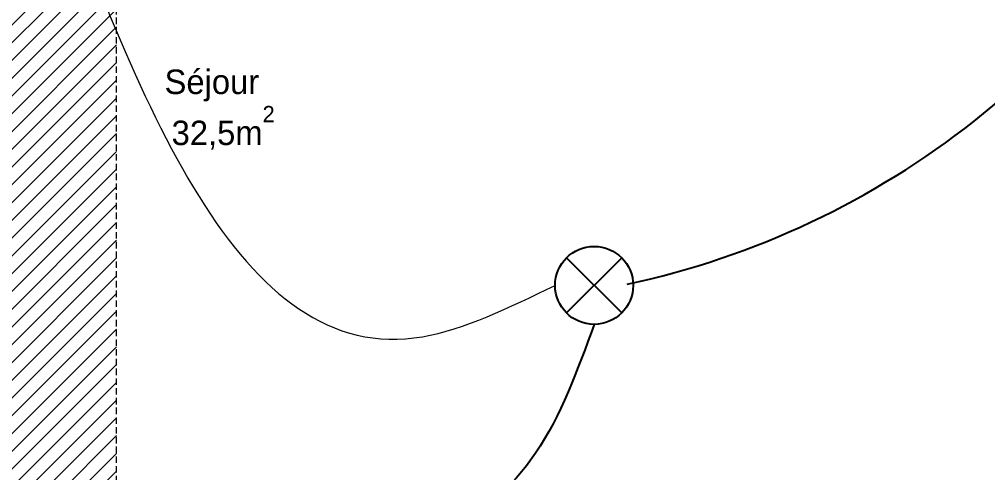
# Model space of a CAD drawing. Header units: centimetres. Extents: x 2738 to 7810, y 2495 to 5758.
# Drawn here: x 3591.5 to 3963.8, y 2981.2 to 3155.6 of the extents above; entities that cross this region are included whole.
import ezdxf

# ---------------------------------------------------------------- set-up
doc = ezdxf.new("R2010")
doc.units = ezdxf.units.CM
doc.header["$LTSCALE"] = 12.7
doc.linetypes.add('Style de ligne -13', pattern=[0.295276, 0.19685, -0.098425])
for name, color, linetype, lineweight in [('B Faux plafonds', 7, 'Continuous', 5), ('B Faux plafonds-1', 7, 'Continuous', 5), ('C ANNOTATIONS-texte', 7, 'Continuous', 5), ('C ANNOTATIONS-texte surfaces', 7, 'Continuous', 5), ('prlm-ELEC-CFO', 1, 'Continuous', 25)]:
    doc.layers.add(name, color=color, linetype=linetype, lineweight=lineweight)
doc.styles.add('Eurostile', font='')
doc.styles.get('Eurostile').set_extended_font_data('Eurostile')

# ---------------------------------------------------------------- blocks, each defined once
blk = doc.blocks.new('xi.PTCE')
at = {"layer": 'prlm-ELEC-CFO', "color": 0}
for points in [[(-10.61, 10.61), (10.61, -10.61)], [(10.61, 10.61), (-10.61, -10.61)]]:
    blk.add_lwpolyline(points, dxfattribs=at)
at = {"layer": 'prlm-ELEC-CFO', "color": 0, "linetype": 'ByBlock'}
blk.add_circle((0, 0), 15, dxfattribs=at)

msp = doc.modelspace()

# ---------------------------------------------------------------- hatches: boundary and pattern name
at = {"layer": 'B Faux plafonds-1', "linetype": 'Continuous', "lineweight": 5, "true_color": 0xaaaaaa}
h = msp.add_hatch(dxfattribs=at)
h.set_pattern_fill('F_P__SOFFITE', color=253, style=0, pattern_type=2)
h.set_pattern_definition([(45, (3617.4236, 3066.092), (-3.52778, 3.30729), [])])
h.paths.add_polyline_path([(3353.92, 2787.35), (3628.79, 2787.35), (3628.79, 3242.48), (3769.92, 3242.48), (3769.92, 3341.48), (3619.92, 3341.48), (3619.92, 3449.89), (3559.92, 3449.89), (3559.92, 3514.39), (3478.92, 3514.39), (3478.92, 2887.35), (3353.92, 2887.35)])

# ---------------------------------------------------------------- linework, layer by layer
at = {"layer": 'B Faux plafonds', "color": 7, "linetype": 'Style de ligne -13', "lineweight": 5, "flags": 128}
msp.add_lwpolyline([(3353.92, 2787.35), (3628.79, 2787.35), (3628.79, 3242.48), (3769.92, 3242.48), (3769.92, 3341.48), (3619.92, 3341.48), (3619.92, 3449.89), (3559.92, 3449.89), (3559.92, 3514.39), (3478.92, 3514.39), (3478.92, 2887.35), (3353.92, 2887.35)], close=True, dxfattribs=at)
at = {"layer": 'prlm-ELEC-CFO'}
msp.add_arc((3756.28, 3373.51), 327.18, 282.1557, 334.2719, dxfattribs=at)
at = {"layer": 'prlm-ELEC-CFO', "lineweight": 13}
msp.add_spline([(3599.15, 3227.76), (3746.49, 3033.49), (3797.51, 3053.25)], degree=3, dxfattribs=at)
at = {"layer": 'prlm-ELEC-CFO'}
msp.add_spline([(3812.51, 3038.25), (3789.97, 2988.66), (3597.7, 2930.46), (3519.27, 2923.71), (3492.94, 2900.52)], degree=3, dxfattribs=at)

# ---------------------------------------------------------------- block references
msp.add_blockref('xi.PTCE', (3812.51, 3053.25), dxfattribs=at)

# ---------------------------------------------------------------- texts
at = {"layer": 'C ANNOTATIONS-texte', "color": 7, "insert": (3665.5, 3124), "char_height": 9.412, "attachment_point": 8, "line_spacing_factor": 0.894142, "style": 'Eurostile'}
msp.add_mtext('Séjour', dxfattribs=at)
at = {"layer": 'C ANNOTATIONS-texte surfaces', "color": 7, "insert": (3669.85, 3122.26), "char_height": 9.412, "attachment_point": 2, "line_spacing_factor": 0.894142, "style": 'Eurostile'}
msp.add_mtext('32,5m{\\H0.6667x;\\S2^ ;}', dxfattribs=at)

doc.saveas('drawing.dxf')
